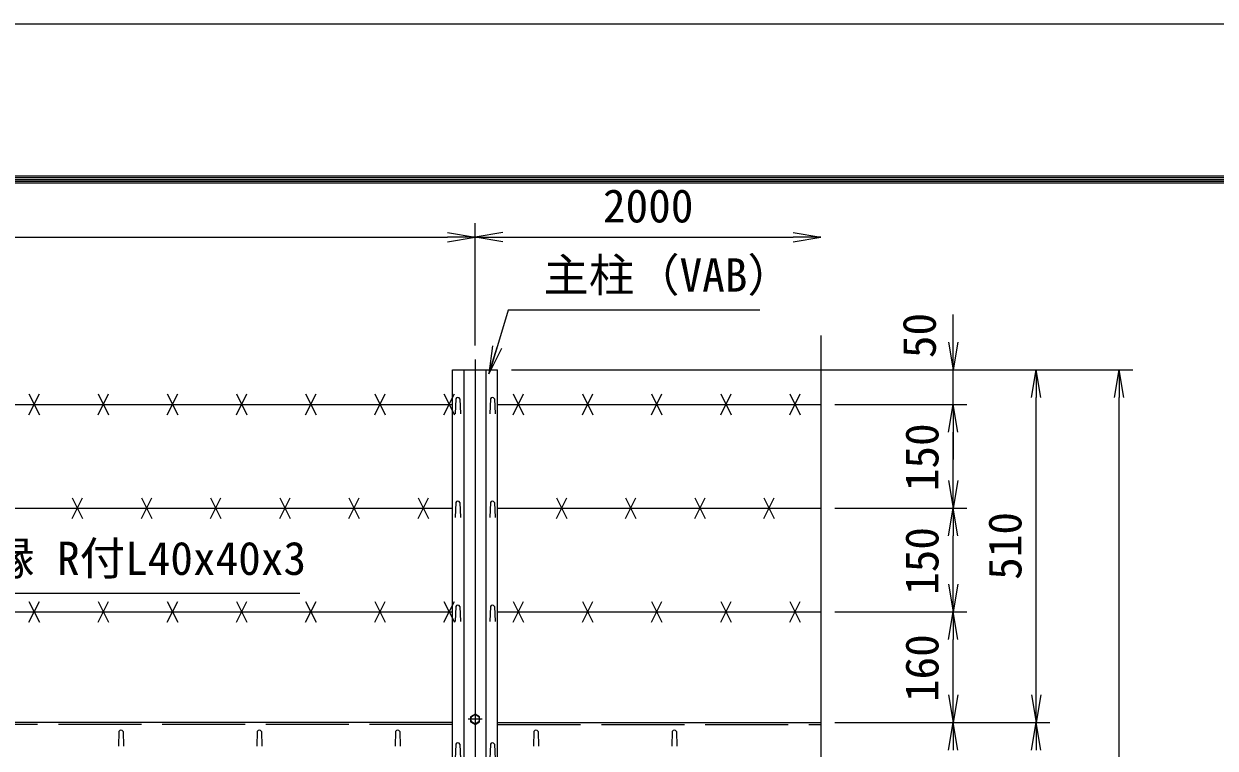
# Model space of a CAD drawing. Units: millimetres, scale not verified. Extents: x -4200 to 4200, y -2970 to 2970.
# Drawn here: x -1832 to -110, y 1922 to 2970 of the extents above; entities that cross this region are included whole.
import ezdxf
from ezdxf.enums import TextEntityAlignment as Align

# ---------------------------------------------------------------- set-up
doc = ezdxf.new("R2010")
doc.units = ezdxf.units.MM
doc.header["$LTSCALE"] = 20
doc.linetypes.add('DASHED', pattern=[7.5, 6, -1.5])
doc.linetypes.add('USER1', pattern=[50.8, 31.75, -6.35, 6.35, -6.35])
for name, color, linetype, lineweight in [('0-0_D-STR1', 1, 'Continuous', 18), ('0-1_D-BMK', 2, 'USER1', 13), ('0-2_D-STR-DIM', 7, 'Continuous', 9), ('0-3_D-STR3', 3, 'Continuous', 13), ('0-4_D-STR-TXT', 7, 'Continuous', 9), ('0-5_0', 7, 'Continuous', 9), ('0-8_D-TTL', 7, 'Continuous', 9)]:
    doc.layers.add(name, color=color, linetype=linetype, lineweight=lineweight)
doc.styles.add('ＭＳ ゴシック', font='')
doc.styles.get('ＭＳ ゴシック').set_extended_font_data('MS Gothic')

# ---------------------------------------------------------------- blocks, each defined once
blk = doc.blocks.new('_Open')
at = {"layer": '0-5_0'}
blk.add_line((-20, 3.33), (0, 0), dxfattribs=at)
blk.add_lwpolyline([(-20, -3.33), (0, 0), (-20, 0)], dxfattribs=at)

msp = doc.modelspace()

# ---------------------------------------------------------------- linework, layer by layer
at = {"layer": '0-0_D-STR1'}
for p, q in [((-1195.97, 639.62), (-1195.97, 2469.62)), ((-1163.97, 639.62), (-1163.97, 2469.62)), ((-1147.47, 639.62), (-1147.47, 2469.62)), ((-1207.97, 2427.5), (-1208.72, 2406)), ((-1201.97, 2427.5), (-1201.22, 2406)), ((-1157.97, 2427.5), (-1158.72, 2406)), ((-1151.97, 2427.5), (-1151.22, 2406)), ((-1207.97, 2277.5), (-1208.72, 2256)), ((-1201.97, 2277.5), (-1201.22, 2256)), ((-1157.97, 2277.5), (-1158.72, 2256)), ((-1151.97, 2277.5), (-1151.22, 2256)), ((-1207.97, 2127), (-1208.72, 2105.5)), ((-1201.97, 2127), (-1201.22, 2105.5)), ((-1157.97, 2127), (-1158.72, 2105.5)), ((-1151.97, 2127), (-1151.22, 2105.5)), ((-1212.47, 1959.62), (-3154.97, 1959.62)), ((-1694.97, 1946.49), (-1695.72, 1924.99)), ((-1688.97, 1946.49), (-1688.22, 1924.99)), ((-1494.97, 1946.49), (-1495.72, 1924.99)), ((-1488.97, 1946.49), (-1488.22, 1924.99)), ((-1294.97, 1946.49), (-1295.72, 1924.99)), ((-1288.97, 1946.49), (-1288.22, 1924.99)), ((-1147.47, 1959.62), (-679.97, 1959.62)), ((-1094.97, 1946.49), (-1095.72, 1924.99)), ((-1088.97, 1946.49), (-1088.22, 1924.99)), ((-894.97, 1946.49), (-895.72, 1924.99)), ((-888.97, 1946.49), (-888.22, 1924.99)), ((-1207.97, 1928), (-1208.72, 1906.5)), ((-1201.97, 1928), (-1201.22, 1906.5)), ((-1157.97, 1928), (-1158.72, 1906.5)), ((-1151.97, 1928), (-1151.22, 1906.5))]:
    msp.add_line(p, q, dxfattribs=at)
at = {"layer": '0-0_D-STR1', "linetype": 'DASHED'}
for p, q in [((-1212.47, 1956.62), (-3154.97, 1956.62)), ((-1147.47, 1956.62), (-679.97, 1956.62))]:
    msp.add_line(p, q, dxfattribs=at)
at = {"layer": '0-0_D-STR1'}
msp.add_lwpolyline([(-1212.47, 639.62), (-1212.47, 2469.62), (-1147.47, 2469.62)], dxfattribs=at)
for centre in [(-1204.97, 2426.25), (-1154.97, 2426.25), (-1204.97, 2276.25), (-1154.97, 2276.25), (-1204.97, 2125.75), (-1154.97, 2125.75), (-1691.97, 1945.24), (-1491.97, 1945.24), (-1291.97, 1945.24), (-1091.97, 1945.24), (-891.97, 1945.24), (-1204.97, 1926.75), (-1154.97, 1926.75)]:
    msp.add_arc(centre, 3.25, 22.61986, 157.38014, dxfattribs=at)
at = {"layer": '0-1_D-BMK'}
for p, q in [((-1179.97, 2484.62), (-1179.97, 389.62)), ((-1169.97, 1964.12), (-1189.97, 1964.12))]:
    msp.add_line(p, q, dxfattribs=at)
at = {"layer": '0-2_D-STR-DIM'}
for p, q in [((-1179.97, 2504.62), (-1179.97, 2681.51)), ((-1179.97, 2504.62), (-1179.97, 2681.51)), ((-3139.97, 2661.51), (-1219.97, 2661.51)), ((-1139.97, 2661.51), (-719.97, 2661.51)), ((-488.93, 2509.62), (-488.93, 2549.62)), ((-679.97, 2519.07), (-679.97, 1250.27)), ((-1127.47, 2469.62), (-348.93, 2469.62)), ((-1127.47, 2469.62), (-468.93, 2469.62)), ((-1127.47, 2469.62), (-228.93, 2469.62)), ((-488.93, 2419.62), (-488.93, 2469.62)), ((-368.93, 1999.62), (-368.93, 2429.62)), ((-248.93, 499.62), (-248.93, 2429.62)), ((-659.97, 2419.62), (-468.93, 2419.62)), ((-659.97, 2419.62), (-468.93, 2419.62)), ((-488.93, 2309.62), (-488.93, 2379.62)), ((-488.93, 2379.62), (-488.93, 2339.62)), ((-659.97, 2269.62), (-468.93, 2269.62)), ((-659.97, 2269.62), (-468.93, 2269.62)), ((-488.93, 2159.62), (-488.93, 2229.62)), ((-659.97, 2119.62), (-468.93, 2119.62)), ((-659.97, 2119.62), (-468.93, 2119.62)), ((-488.93, 1999.62), (-488.93, 2079.62)), ((-659.97, 1959.62), (-468.93, 1959.62)), ((-659.97, 1959.62), (-348.93, 1959.62)), ((-659.97, 1959.62), (-348.93, 1959.62)), ((-659.97, 1959.62), (-468.93, 1959.62))]:
    msp.add_line(p, q, dxfattribs=at)
at = {"layer": '0-3_D-STR3'}
for p, q in [((-1824.97, 2434.62), (-1809.97, 2404.62)), ((-1824.97, 2404.62), (-1809.97, 2434.62)), ((-1724.97, 2434.62), (-1709.97, 2404.62)), ((-1724.97, 2404.62), (-1709.97, 2434.62)), ((-1624.97, 2434.62), (-1609.97, 2404.62)), ((-1624.97, 2404.62), (-1609.97, 2434.62)), ((-1524.97, 2434.62), (-1509.97, 2404.62)), ((-1524.97, 2404.62), (-1509.97, 2434.62)), ((-1424.97, 2434.62), (-1409.97, 2404.62)), ((-1424.97, 2404.62), (-1409.97, 2434.62)), ((-1324.97, 2434.62), (-1309.97, 2404.62)), ((-1324.97, 2404.62), (-1309.97, 2434.62)), ((-1224.97, 2434.62), (-1209.97, 2404.62)), ((-1224.97, 2404.62), (-1209.97, 2434.62)), ((-1124.97, 2434.62), (-1109.97, 2404.62)), ((-1124.97, 2404.62), (-1109.97, 2434.62)), ((-1024.97, 2434.62), (-1009.97, 2404.62)), ((-1024.97, 2404.62), (-1009.97, 2434.62)), ((-924.97, 2434.62), (-909.97, 2404.62)), ((-924.97, 2404.62), (-909.97, 2434.62)), ((-824.97, 2434.62), (-809.97, 2404.62)), ((-824.97, 2404.62), (-809.97, 2434.62)), ((-724.97, 2434.62), (-709.97, 2404.62)), ((-724.97, 2404.62), (-709.97, 2434.62)), ((-3154.97, 2419.62), (-1212.47, 2419.62)), ((-1147.47, 2419.62), (-679.97, 2419.62)), ((-1762.47, 2254.62), (-1747.47, 2284.62)), ((-1762.47, 2284.62), (-1747.47, 2254.62)), ((-1662.47, 2254.62), (-1647.47, 2284.62)), ((-1662.47, 2284.62), (-1647.47, 2254.62)), ((-1562.47, 2254.62), (-1547.47, 2284.62)), ((-1562.47, 2284.62), (-1547.47, 2254.62)), ((-1462.47, 2254.62), (-1447.47, 2284.62)), ((-1462.47, 2284.62), (-1447.47, 2254.62)), ((-1362.47, 2254.62), (-1347.47, 2284.62)), ((-1362.47, 2284.62), (-1347.47, 2254.62)), ((-1262.47, 2254.62), (-1247.47, 2284.62)), ((-1262.47, 2284.62), (-1247.47, 2254.62)), ((-1062.47, 2254.62), (-1047.47, 2284.62)), ((-1062.47, 2284.62), (-1047.47, 2254.62)), ((-962.47, 2254.62), (-947.47, 2284.62)), ((-962.47, 2284.62), (-947.47, 2254.62)), ((-862.47, 2254.62), (-847.47, 2284.62)), ((-862.47, 2284.62), (-847.47, 2254.62)), ((-762.47, 2254.62), (-747.47, 2284.62)), ((-762.47, 2284.62), (-747.47, 2254.62)), ((-3154.97, 2269.62), (-1212.47, 2269.62)), ((-1147.47, 2269.62), (-679.97, 2269.62)), ((-3154.97, 2119.62), (-1212.47, 2119.62)), ((-1824.97, 2134.62), (-1809.97, 2104.62)), ((-1824.97, 2104.62), (-1809.97, 2134.62)), ((-1724.97, 2134.62), (-1709.97, 2104.62)), ((-1724.97, 2104.62), (-1709.97, 2134.62)), ((-1624.97, 2134.62), (-1609.97, 2104.62)), ((-1624.97, 2104.62), (-1609.97, 2134.62)), ((-1524.97, 2134.62), (-1509.97, 2104.62)), ((-1524.97, 2104.62), (-1509.97, 2134.62)), ((-1424.97, 2134.62), (-1409.97, 2104.62)), ((-1424.97, 2104.62), (-1409.97, 2134.62)), ((-1324.97, 2134.62), (-1309.97, 2104.62)), ((-1324.97, 2104.62), (-1309.97, 2134.62)), ((-1224.97, 2134.62), (-1209.97, 2104.62)), ((-1224.97, 2104.62), (-1209.97, 2134.62)), ((-1147.47, 2119.62), (-679.97, 2119.62)), ((-1124.97, 2134.62), (-1109.97, 2104.62)), ((-1124.97, 2104.62), (-1109.97, 2134.62)), ((-1024.97, 2134.62), (-1009.97, 2104.62)), ((-1024.97, 2104.62), (-1009.97, 2134.62)), ((-924.97, 2134.62), (-909.97, 2104.62)), ((-924.97, 2104.62), (-909.97, 2134.62)), ((-824.97, 2134.62), (-809.97, 2104.62)), ((-824.97, 2104.62), (-809.97, 2134.62)), ((-724.97, 2134.62), (-709.97, 2104.62)), ((-724.97, 2104.62), (-709.97, 2134.62)), ((-1179.97, 1971.63), (-1186.47, 1967.87)), ((-1186.47, 1967.87), (-1186.47, 1960.37)), ((-1173.47, 1967.87), (-1179.97, 1971.63)), ((-1173.47, 1960.37), (-1173.47, 1967.87)), ((-1186.47, 1960.37), (-1179.97, 1956.61)), ((-1179.97, 1956.61), (-1173.47, 1960.37))]:
    msp.add_line(p, q, dxfattribs=at)
msp.add_circle((-1179.97, 1964.12), 6.25, dxfattribs=at)
at = {"layer": '0-4_D-STR-TXT'}
for points in [[(-768.26, 2555.65), (-1132.13, 2555.65), (-1159.33, 2465.84)], [(-1433.52, 2145.91), (-2131.4, 2145.91), (-2188.31, 1961.53)]]:
    msp.add_lwpolyline(points, dxfattribs=at)
at = {"layer": '0-8_D-TTL', "color": 2, "lineweight": 18}
msp.add_lwpolyline([(-4200, 2970), (4200, 2970), (4200, -2970), (-4200, -2970)], close=True, dxfattribs=at)
at = {"layer": '0-8_D-TTL'}
for points in [[(-3930, 2750), (3930, 2750), (3930, -2750), (-3930, -2750)], [(-3927.5, 2747.5), (3927.5, 2747.5), (3927.5, -2747.5), (-3927.5, -2747.5)], [(-3925, 2745), (3925, 2745), (3925, -2745), (-3925, -2745)], [(-3922.5, 2742.5), (3922.5, 2742.5), (3922.5, -2742.5), (-3922.5, -2742.5)], [(-3920, 2740), (3920, 2740), (3920, -2740), (-3920, -2740)]]:
    msp.add_lwpolyline(points, close=True, dxfattribs=at)

# ---------------------------------------------------------------- block references
at = {"layer": '0-2_D-STR-DIM', "xscale": 2, "yscale": 2}
for p in [(-1179.97, 2661.51), (-679.97, 2661.51)]:
    msp.add_blockref('_Open', p, dxfattribs=at)
for p, rotation in [((-1179.97, 2661.51), 180), ((-488.93, 2469.62), 270), ((-368.93, 2469.62), 90), ((-248.93, 2469.62), 90), ((-488.93, 2419.62), 90), ((-488.93, 2419.62), 90), ((-488.93, 2269.62), 270), ((-488.93, 2269.62), 90), ((-488.93, 2119.62), 270), ((-488.93, 2119.62), 90), ((-488.93, 1959.62), 270), ((-368.93, 1959.62), 270), ((-488.93, 1959.62), 90), ((-368.93, 1959.62), 90)]:
    msp.add_blockref('_Open', p, dxfattribs=dict(at, rotation=rotation))
at = {"layer": '0-4_D-STR-TXT', "xscale": 2, "yscale": 2, "rotation": 253.14944}
msp.add_blockref('_Open', (-1159.91, 2463.92), dxfattribs=at)

# ---------------------------------------------------------------- texts
at = {"layer": '0-2_D-STR-DIM', "style": 'ＭＳ ゴシック'}
msp.add_text('2000', height=48.09, dxfattribs=at).set_placement((-995.22, 2668.26), align=Align.BOTTOM_LEFT)
for s, p in [('50', (-499.51, 2486.42)), ('150', (-495.68, 2293.97)), ('510', (-375.68, 2165.74)), ('150', (-495.68, 2143.97)), ('160', (-495.68, 1988.97))]:
    msp.add_text(s, height=48.09, rotation=90, dxfattribs=at).set_placement(p, align=Align.BOTTOM_LEFT)
at = {"layer": '0-4_D-STR-TXT', "style": 'ＭＳ ゴシック'}
for s, p in [('主柱（VAB）', (-1081.21, 2568.23)), ('爪付胴縁 R付L40x40x3', (-2079.46, 2158.49))]:
    msp.add_text(s, height=48.09, dxfattribs=at).set_placement(p, align=Align.BOTTOM_LEFT)

doc.saveas('drawing.dxf')
